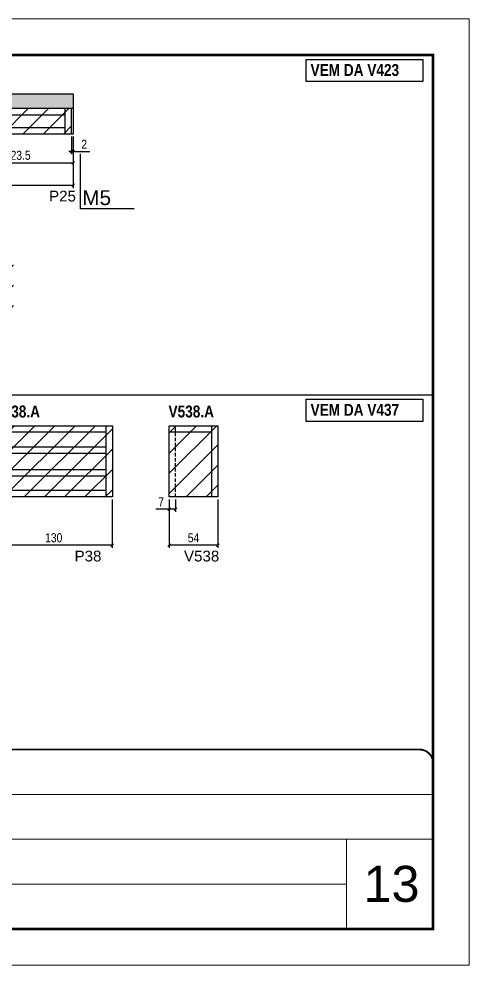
# Model space of a CAD drawing. Extents: x -15895 to 12929, y -2522 to 15173.
# Drawn here: x 4295 to 4794, y 10112 to 11162 of the extents above; entities that cross this region are included whole.
import ezdxf

# ---------------------------------------------------------------- set-up
doc = ezdxf.new("R2010")
doc.units = 0
doc.header["$PDMODE"] = 35
doc.header["$PDSIZE"] = -10
for name, pattern in [('CONTINUO', [0]), ('DASHED', [0.75, 0.5, -0.25]), ('HIDDEN', [0.375, 0.25, -0.125])]:
    doc.linetypes.add(name, pattern=pattern)
for name, color, linetype in [('5', 5, 'Continuous'), ('COTA', 241, 'Continuous'), ('NOMENCLATURA', 7, 'Continuous'), ('Painéis', 200, 'Continuous'), ('SARR_2.2x7', 40, 'Continuous')]:
    doc.layers.add(name, color=color, linetype=linetype)
for name, color, linetype, lineweight in [('CARIMBO', 255, 'Continuous', 9), ('Folhas', 255, 'Continuous', 9), ('Hachura', 251, 'Continuous', 9), ('SARRAFO DE PRESSAO', 251, 'DASHED', 9)]:
    doc.layers.add(name, color=color, linetype=linetype, lineweight=lineweight)
doc.styles.add('ARIAL', font='arial.ttf')
doc.styles.add('COTA TECNICA', font='techl___.ttf', dxfattribs={"height": 10})
doc.styles.get("Standard").update_dxf_attribs({"font": 'arial.ttf'})
doc.styles.add('TECNICA', font='techb___.ttf', dxfattribs={"height": 10})
doc.dimstyles.new('PAINEL', dxfattribs={"dimtxt": 10, "dimasz": 3, "dimexe": 3, "dimexo": 3, "dimgap": 3, "dimtad": 1, "dimdec": 1, "dimzin": 12, "dimdsep": 46, "dimtxsty": 'COTA TECNICA', "dimblk1": 'OBLIQUE', "dimblk2": 'OBLIQUE', "dimsah": 1, "dimcen": 0.9, "dimclrd": 4, "dimclre": 4, "dimclrt": 240, "dimadec": 1, "dimazin": 3, "dimtfac": 1, "dimtdec": 1, "dimtmove": 0, "dimatfit": 3, "dimfxl": 1, "dimtolj": 1, "dimtzin": 12, "dimarcsym": 0})

# ---------------------------------------------------------------- blocks, each defined once
blk = doc.blocks.new('9999999999')
at = {"color": 30, "linetype": 'CONTINUO'}
for p, q in [((98564.6, 34379.6), (99584, 34379.6)), ((98564.6, 34329.8), (99488, 34329.8)), ((99584, 34329.8), (99488, 34329.8)), ((99488, 34329.8), (99488, 34230.2)), ((98564.6, 34280), (99488, 34280))]:
    blk.add_line(p, q, dxfattribs=at)
at = {"color": 30, "linetype": 'CONTINUO', "const_width": 2}
blk.add_lwpolyline([(99584, 34230.2), (99584, 34414.4, 0.414214), (99569, 34429.4), (98229, 34429.4, 0.414214), (98214, 34414.4), (98214, 34245.2, 0.414214), (98229, 34230.2), (99584, 34230.2)], format="xyb", dxfattribs=at)
at = {"layer": 'Folhas'}
blk.add_lwpolyline([(98139, 34190.2), (99624, 34190.2), (99624, 35240.2), (98139, 35240.2)], close=True, dxfattribs=at)
at = {"layer": 'Folhas', "color": 30, "const_width": 3}
blk.add_lwpolyline([(98214, 34230.2), (99584, 34230.2), (99584, 35200.2), (98214, 35200.2)], close=True, dxfattribs=at)
blk = doc.blocks.new('_Oblique')
at = {"color": 0, "linetype": 'ByBlock', "lineweight": -2}
blk.add_line((-0.5, -0.5), (0.5, 0.5), dxfattribs=at)
blk = doc.blocks.new('*D226')
at = {"layer": 'COTA', "color": 4, "lineweight": -2, "transparency": 16777216}
for p, q in [((3985.6, 11031.7), (3985.6, 10974.5)), ((4355.1, 11031.7), (4355.1, 10974.5)), ((3985.6, 10977.5), (4355.1, 10977.5))]:
    blk.add_line(p, q, dxfattribs=at)
at = {"layer": 'Defpoints', "color": 0, "transparency": 16777216}
for p in [(3985.6, 11034.7), (4355.1, 11034.7), (4355.1, 10977.5)]:
    blk.add_point(p, dxfattribs=at)
at = {"layer": 'COTA', "color": 4, "lineweight": -2, "transparency": 16777216, "xscale": 3, "yscale": 3, "zscale": 3, "rotation": 180}
blk.add_blockref('_Oblique', (3985.6, 10977.5), dxfattribs=at)
at = {"layer": 'COTA', "color": 4, "lineweight": -2, "transparency": 16777216, "xscale": 3, "yscale": 3, "zscale": 3}
blk.add_blockref('_Oblique', (4355.1, 10977.5), dxfattribs=at)
at = {"layer": 'COTA', "color": 240, "transparency": 16777216, "insert": (4170.4, 10985.8), "char_height": 10, "attachment_point": 5, "style": 'COTA TECNICA'}
blk.add_mtext('\\A1;369.5', dxfattribs=at)
blk = doc.blocks.new('*D228')
at = {"layer": 'COTA', "color": 4, "lineweight": -2, "transparency": 16777216}
for p, q in [((4231.6, 11031.7), (4231.6, 10999.4)), ((4355.1, 11031.7), (4355.1, 10999.4)), ((4231.6, 11002.4), (4355.1, 11002.4))]:
    blk.add_line(p, q, dxfattribs=at)
at = {"layer": 'Defpoints', "color": 0, "transparency": 16777216}
for p in [(4231.6, 11034.7), (4355.1, 11034.7), (4355.1, 11002.4)]:
    blk.add_point(p, dxfattribs=at)
at = {"layer": 'COTA', "color": 4, "lineweight": -2, "transparency": 16777216, "xscale": 3, "yscale": 3, "zscale": 3, "rotation": 180}
blk.add_blockref('_Oblique', (4231.6, 11002.4), dxfattribs=at)
at = {"layer": 'COTA', "color": 4, "lineweight": -2, "transparency": 16777216, "xscale": 3, "yscale": 3, "zscale": 3}
blk.add_blockref('_Oblique', (4355.1, 11002.4), dxfattribs=at)
at = {"layer": 'COTA', "color": 240, "transparency": 16777216, "insert": (4293.4, 11010.7), "char_height": 10, "attachment_point": 5, "style": 'COTA TECNICA'}
blk.add_mtext('\\A1;123.5', dxfattribs=at)
blk = doc.blocks.new('*D231')
at = {"layer": 'COTA', "color": 4, "lineweight": -2, "transparency": 16777216}
for p, q in [((4353.1, 11031.7), (4353.1, 11012)), ((4355.1, 11031.7), (4355.1, 11012)), ((4353.1, 11015), (4350.1, 11015)), ((4353.1, 11015), (4355.1, 11015)), ((4355.1, 11015), (4373.3, 11015))]:
    blk.add_line(p, q, dxfattribs=at)
at = {"layer": 'Defpoints', "color": 0, "transparency": 16777216}
for p in [(4353.1, 11034.7), (4355.1, 11034.7), (4355.1, 11015)]:
    blk.add_point(p, dxfattribs=at)
at = {"layer": 'COTA', "color": 4, "lineweight": -2, "transparency": 16777216, "xscale": 3, "yscale": 3, "zscale": 3}
blk.add_blockref('_Oblique', (4353.1, 11015), dxfattribs=at)
at = {"layer": 'COTA', "color": 4, "lineweight": -2, "transparency": 16777216, "xscale": 3, "yscale": 3, "zscale": 3, "rotation": 180}
blk.add_blockref('_Oblique', (4355.1, 11015), dxfattribs=at)
at = {"layer": 'COTA', "color": 240, "transparency": 16777216, "insert": (4367.2, 11023), "char_height": 10, "attachment_point": 5, "style": 'COTA TECNICA'}
blk.add_mtext('\\A1;2', dxfattribs=at)
blk = doc.blocks.new('*D292')
at = {"layer": 'COTA', "color": 4, "lineweight": -2, "transparency": 16777216}
for p, q in [((4268.4, 10628.7), (4268.4, 10575)), ((4398.4, 10628.7), (4398.4, 10575)), ((4398.4, 10578), (4268.4, 10578))]:
    blk.add_line(p, q, dxfattribs=at)
at = {"layer": 'Defpoints', "color": 0, "transparency": 16777216}
for p in [(4268.4, 10631.7), (4398.4, 10631.7), (4268.4, 10578)]:
    blk.add_point(p, dxfattribs=at)
at = {"layer": 'COTA', "color": 4, "lineweight": -2, "transparency": 16777216, "xscale": 3, "yscale": 3, "zscale": 3, "rotation": 180}
blk.add_blockref('_Oblique', (4268.4, 10578), dxfattribs=at)
at = {"layer": 'COTA', "color": 4, "lineweight": -2, "transparency": 16777216, "xscale": 3, "yscale": 3, "zscale": 3}
blk.add_blockref('_Oblique', (4398.4, 10578), dxfattribs=at)
at = {"layer": 'COTA', "color": 240, "transparency": 16777216, "insert": (4333.4, 10586.3), "char_height": 10, "attachment_point": 5, "style": 'COTA TECNICA'}
blk.add_mtext('\\A1;130', dxfattribs=at)
blk = doc.blocks.new('*D293')
at = {"layer": 'COTA', "color": 4, "lineweight": -2, "transparency": 16777216}
for p, q in [((4461.5, 10628.7), (4461.5, 10615.2)), ((4468.5, 10628.7), (4468.5, 10615.2)), ((4461.5, 10618.2), (4446.8, 10618.2)), ((4468.5, 10618.2), (4461.5, 10618.2))]:
    blk.add_line(p, q, dxfattribs=at)
at = {"layer": 'Defpoints', "color": 0, "transparency": 16777216}
for p in [(4461.5, 10631.7), (4468.5, 10631.7), (4461.5, 10618.2)]:
    blk.add_point(p, dxfattribs=at)
at = {"layer": 'COTA', "color": 4, "lineweight": -2, "transparency": 16777216, "xscale": 3, "yscale": 3, "zscale": 3, "rotation": 180}
blk.add_blockref('_Oblique', (4461.5, 10618.2), dxfattribs=at)
at = {"layer": 'COTA', "color": 4, "lineweight": -2, "transparency": 16777216, "xscale": 3, "yscale": 3, "zscale": 3}
blk.add_blockref('_Oblique', (4468.5, 10618.2), dxfattribs=at)
at = {"layer": 'COTA', "color": 240, "transparency": 16777216, "insert": (4452.6, 10626.3), "char_height": 10, "attachment_point": 5, "style": 'COTA TECNICA'}
blk.add_mtext('\\A1;7', dxfattribs=at)
blk = doc.blocks.new('*D294')
at = {"layer": 'COTA', "color": 4, "lineweight": -2, "transparency": 16777216}
for p, q in [((4461.5, 10628.7), (4461.5, 10575)), ((4515.5, 10628.7), (4515.5, 10575)), ((4515.5, 10578), (4461.5, 10578))]:
    blk.add_line(p, q, dxfattribs=at)
at = {"layer": 'Defpoints', "color": 0, "transparency": 16777216}
for p in [(4461.5, 10631.7), (4515.5, 10631.7), (4461.5, 10578)]:
    blk.add_point(p, dxfattribs=at)
at = {"layer": 'COTA', "color": 4, "lineweight": -2, "transparency": 16777216, "xscale": 3, "yscale": 3, "zscale": 3, "rotation": 180}
blk.add_blockref('_Oblique', (4461.5, 10578), dxfattribs=at)
at = {"layer": 'COTA', "color": 4, "lineweight": -2, "transparency": 16777216, "xscale": 3, "yscale": 3, "zscale": 3}
blk.add_blockref('_Oblique', (4515.5, 10578), dxfattribs=at)
at = {"layer": 'COTA', "color": 240, "transparency": 16777216, "insert": (4488.5, 10586.2), "char_height": 10, "attachment_point": 5, "style": 'COTA TECNICA'}
blk.add_mtext('\\A1;54', dxfattribs=at)

msp = doc.modelspace()

# ---------------------------------------------------------------- hatches: boundary and pattern name
at = {"layer": 'COTA'}
h = msp.add_hatch(dxfattribs=at)
h.set_pattern_fill('AR-CONC', color=256, scale=0.03)
h.set_pattern_definition([(50, (-4939.476, -673.937), (5.4655401, -0.4781726), [0.5715, -6.2865]), (355, (-4939.476, -673.937), (-1.0573026, 5.7317054), [0.4572, -5.0292175]), (100.451445, (-4939.0206, -673.9767), (4.4082374, 5.2535326), [0.4857003, -5.3427073]), (46.1842, (-4939.476, -672.413), (8.1323712, -1.2612698), [0.85725, -9.42975]), (96.63556, (-4938.798, -672.518), (7.122124, 7.4227837), [0.7285507, -8.0140682]), (351.18415, (-4939.476, -672.413), (7.122124, 7.4227837), [0.685799, -7.543792]), (21, (-4938.714, -672.794), (4.5484317, -3.067956), [0.5715, -6.2865]), (326, (-4938.714, -672.794), (1.8540609, 5.525639), [0.4572, -5.0292]), (71.451445, (-4938.335, -673.0495), (6.4024926, 2.457683), [0.4857003, -5.3426981]), (37.5, (-4939.476, -673.9368), (0.0926581, 2.53665117), [0, -4.96824, 0, -5.1054, 0, -5.04825]), (7.5, (-4939.476, -673.9368), (2.00458988, 3.00541724), [0, -2.91084, 0, -4.85394, 0, -1.92405]), (327.5, (-4941.1753, -673.9368), (4.06771786, -0.17186232), [0, -1.905, 0, -5.9436, 0, -7.8867]), (317.5, (-4941.9373, -673.937), (4.4438754, 0.7627947), [0, -2.4765, 0, -3.94716, 0, -5.6007])])
h.paths.add_polyline_path([(3958.65, 11034.74), (3985.65, 11034.74), (3985.65, 11062.74), (4355.15, 11062.74), (4355.15, 11078.74), (3589.15, 11078.74), (3589.15, 11062.74), (3958.65, 11062.74)])
at = {"layer": 'Hachura', "linetype": 'ByBlock'}
h = msp.add_hatch(dxfattribs=at)
h.set_pattern_fill('ANSI31', color=256, scale=5)
h.paths.add_polyline_path([(3591.15, 11062.74), (3591.15, 11034.74), (3712.65, 11034.74), (3712.65, 11062.74)])
h.paths.add_polyline_path([(3712.65, 11062.74), (3712.65, 11034.74), (3956.65, 11034.74), (3956.65, 11062.74)])
h.paths.add_polyline_path([(4231.65, 11034.74), (4231.65, 11062.74), (3987.65, 11062.74), (3987.65, 11034.74)])
h.paths.add_polyline_path([(4353.15, 11034.74), (4353.15, 11062.74), (4231.65, 11062.74), (4231.65, 11034.74)])
h.paths.add_polyline_path([(4044.65, 10892.28), (4044.65, 10841.28), (4288.65, 10841.28), (4288.65, 10892.28)])
h.paths.add_polyline_path([(3800.65, 10892.28), (3800.65, 10841.28), (4044.65, 10841.28), (4044.65, 10892.28)])
h.paths.add_polyline_path([(3591.15, 10892.28), (3591.15, 10841.28), (3800.65, 10841.28), (3800.65, 10892.28)])
h = msp.add_hatch(dxfattribs=at)
h.set_pattern_fill('ANSI31', color=256, scale=5)
h.paths.add_polyline_path([(3870.54, 10710.67), (3729.04, 10710.67), (3729.04, 10631.67), (3870.54, 10631.67)])
h.paths.add_polyline_path([(4071.9, 10710.67), (3947.9, 10710.67), (3947.9, 10631.67), (4071.9, 10631.67)])
h.paths.add_polyline_path([(4197.9, 10710.67), (4071.9, 10710.67), (4071.9, 10631.67), (4197.9, 10631.67)])
h.paths.add_polyline_path([(4398.44, 10710.67), (4268.44, 10710.67), (4268.44, 10631.67), (4398.44, 10631.67)])
h.paths.add_polyline_path([(4515.51, 10710.67), (4461.51, 10710.67), (4461.51, 10631.67), (4515.51, 10631.67)])
h.paths.add_polyline_path([(4181.54, 10492.78), (4057.54, 10492.78), (4057.54, 10441.78), (4181.54, 10441.78)])
h.paths.add_polyline_path([(4181.54, 10520.78), (4057.54, 10520.78), (4057.54, 10506.78), (4181.54, 10506.78)])

# ---------------------------------------------------------------- linework, layer by layer
at = {"layer": 'COTA'}
for p, q in [((4355.15, 11078.74), (3589.15, 11078.74)), ((4355.15, 11062.74), (4355.15, 11078.74)), ((3384.37, 10745.01), (4754.37, 10745.01))]:
    msp.add_line(p, q, dxfattribs=at)
at = {"layer": 'NOMENCLATURA', "linetype": 'Continuous'}
for p, q in [((4363.06, 10951.35), (4363.06, 11012.44)), ((4422.78, 10951.35), (4363.06, 10951.35))]:
    msp.add_line(p, q, dxfattribs=at)
at = {"layer": 'NOMENCLATURA'}
for points in [[(4613.42, 11117.15), (4743.05, 11117.15), (4743.05, 11092.58), (4613.42, 11092.58)], [(4613.42, 10740.02), (4743.05, 10740.02), (4743.05, 10715.46), (4613.42, 10715.46)]]:
    msp.add_lwpolyline(points, close=True, dxfattribs=at)
at = {"layer": 'Painéis', "linetype": 'ByBlock'}
for p, q in [((4355.15, 11062.74), (3985.65, 11062.74)), ((4353.15, 11034.74), (4353.15, 11062.74)), ((4355.15, 11034.74), (4355.15, 11062.74)), ((3985.65, 11034.74), (4355.15, 11034.74)), ((4268.44, 10710.67), (4398.44, 10710.67)), ((4398.44, 10710.67), (4398.44, 10631.67)), ((4461.51, 10631.67), (4461.51, 10710.67)), ((4461.51, 10710.67), (4515.51, 10710.67)), ((4515.51, 10710.67), (4515.51, 10631.67)), ((4398.44, 10631.67), (4268.44, 10631.67)), ((4515.51, 10631.67), (4461.51, 10631.67))]:
    msp.add_line(p, q, dxfattribs=at)
at = {"layer": 'SARR_2.2x7', "linetype": 'Continuous'}
for p, q in [((4346.15, 11034.74), (4346.15, 11062.74)), ((4231.65, 11055.74), (4346.15, 11055.74)), ((4231.65, 11041.74), (4346.15, 11041.74)), ((4391.44, 10631.67), (4391.44, 10710.67)), ((4508.51, 10710.67), (4508.51, 10631.67)), ((4391.44, 10703.67), (4268.44, 10703.67)), ((4508.51, 10703.67), (4461.51, 10703.67)), ((4391.44, 10686.93), (4268.44, 10686.93)), ((4391.44, 10679.93), (4268.44, 10679.93)), ((4391.44, 10661.67), (4268.44, 10661.67)), ((4391.44, 10654.67), (4268.44, 10654.67)), ((4391.44, 10638.67), (4268.44, 10638.67))]:
    msp.add_line(p, q, dxfattribs=at)
at = {"layer": 'SARR_2.2x7', "linetype": 'HIDDEN', "ltscale": 15}
msp.add_line((4468.51, 10631.67), (4468.51, 10710.67), dxfattribs=at)

# ---------------------------------------------------------------- block references
at = {"layer": 'SARRAFO DE PRESSAO', "color": 6, "linetype": 'ByBlock'}
msp.add_blockref('9999999999', (-94829.61, -24078.07), dxfattribs=at)

# ---------------------------------------------------------------- texts
at = {"layer": '5', "linetype": 'Continuous'}
for s, p in [('P25', (4328.22, 10959.52)), ('P38', (4356.52, 10560.03)), ('V538', (4477.97, 10560.03))]:
    msp.add_text(s, height=12, rotation=359.99996, dxfattribs=at).set_placement(p)
at = {"layer": 'CARIMBO', "style": 'ARIAL'}
msp.add_text('13', height=40, dxfattribs=at).set_placement((4677.23, 10182.28))
at = {"layer": 'NOMENCLATURA', "style": 'TECNICA'}
for s, p in [('VEM DA V423', (4618.43, 11098.84)), ('V538.A', (4267.72, 10719.86)), ('V538.A', (4460.79, 10719.86)), ('VEM DA V437', (4618.43, 10721.72))]:
    msp.add_text(s, height=13.2, dxfattribs=at).set_placement(p)
at = {"layer": 'NOMENCLATURA', "linetype": 'Continuous'}
msp.add_text('M5', height=16.5, dxfattribs=at).set_placement((4365.02, 10955.54))

# ---------------------------------------------------------------- dimensions: what is measured, and where the dimension line sits
at = {"layer": 'COTA'}
for base, p1, p2, picture, middle in [((4355.15, 10977.53), (3985.65, 11034.74), (4355.15, 11034.74), '*D226', (4170.4, 10985.78)), ((4355.15, 11014.96), (4353.15, 11034.74), (4355.15, 11034.74), '*D231', (4367.2, 11022.96)), ((4461.51, 10618.25), (4468.51, 10631.67), (4461.51, 10631.67), '*D293', (4452.64, 10626.32))]:
    dim = msp.add_linear_dim(base=base, p1=p1, p2=p2, angle=180, dimstyle='PAINEL', dxfattribs=at)
    dim.commit()
    dim.dimension.update_dxf_attribs({"geometry": picture, "text_midpoint": middle})
dim = msp.add_linear_dim(base=(4355.15, 11002.44), p1=(4231.65, 11034.74), p2=(4355.15, 11034.74), dimstyle='PAINEL', override={"dimtmove": 1}, dxfattribs=at)
dim.commit()
dim.dimension.update_dxf_attribs({"geometry": '*D228', "text_midpoint": (4293.4, 11010.66)})
for base, p1, p2, picture, middle in [((4268.44, 10578.05), (4398.44, 10631.67), (4268.44, 10631.67), '*D292', (4333.44, 10586.26)), ((4461.51, 10578.05), (4515.51, 10631.67), (4461.51, 10631.67), '*D294', (4488.51, 10586.16))]:
    dim = msp.add_linear_dim(base=base, p1=p1, p2=p2, dimstyle='PAINEL', dxfattribs=at)
    dim.commit()
    dim.dimension.update_dxf_attribs({"geometry": picture, "text_midpoint": middle})

doc.saveas('drawing.dxf')
